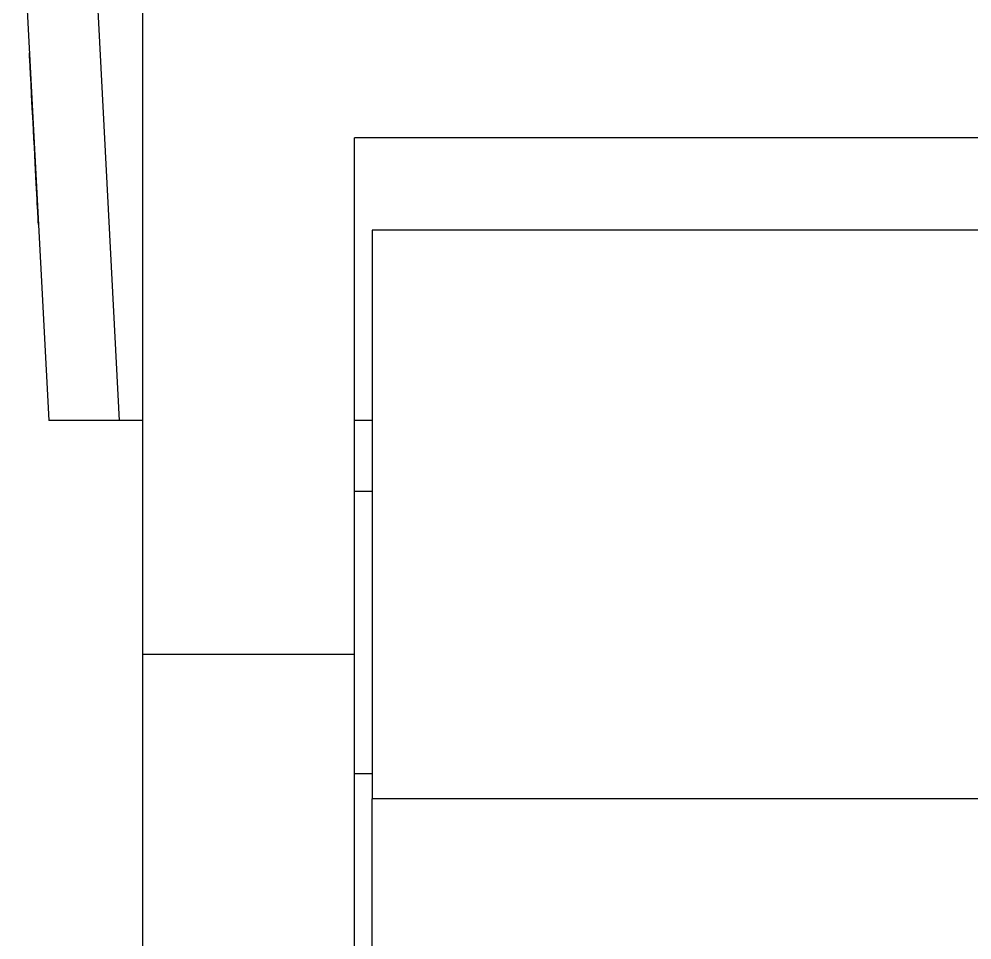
# Model space of a CAD drawing. Header units: millimetres. Extents: x -210 to 210, y -148 to 148.
# Drawn here: x -176.82 to -163.33, y -32.71 to -19.67 of the extents above; entities that cross this region are included whole.
import ezdxf

# ---------------------------------------------------------------- set-up
doc = ezdxf.new("R2010")
doc.units = ezdxf.units.MM
doc.layers.get('0').update_dxf_attribs({"lineweight": 18})

msp = doc.modelspace()

# ---------------------------------------------------------------- linework, layer by layer
at = {"color": 7, "lineweight": 30, "ltscale": 0.200274}
for p, q in [((-176.822, -17.356), (-176.402, -25.356)), ((-175.823, -17.356), (-175.404, -25.356))]:
    msp.add_line(p, q, dxfattribs=at)
at = {"color": 7, "lineweight": 30, "ltscale": 0.28285}
msp.add_line((-175.072, -17.356), (-175.072, -28.67), dxfattribs=at)
at = {"color": 7, "lineweight": 30, "ltscale": 0.000303596}
msp.add_line((-176.674, -20.165), (-176.675, -20.153), dxfattribs=at)
at = {"color": 7, "lineweight": 30, "ltscale": 0.000911149}
msp.add_line((-176.673, -20.201), (-176.674, -20.165), dxfattribs=at)
at = {"color": 7, "lineweight": 30, "ltscale": 0.001519}
msp.add_line((-176.669, -20.262), (-176.673, -20.201), dxfattribs=at)
at = {"color": 7, "lineweight": 30, "ltscale": 0.002126}
msp.add_line((-176.665, -20.347), (-176.669, -20.262), dxfattribs=at)
at = {"color": 7, "lineweight": 30, "ltscale": 0.002733}
msp.add_line((-176.659, -20.456), (-176.665, -20.347), dxfattribs=at)
at = {"color": 7, "lineweight": 30, "ltscale": 0.003341}
msp.add_line((-176.652, -20.59), (-176.659, -20.456), dxfattribs=at)
at = {"color": 7, "lineweight": 30, "ltscale": 0.003948}
msp.add_line((-176.644, -20.747), (-176.652, -20.59), dxfattribs=at)
at = {"color": 7, "lineweight": 30, "ltscale": 0.004555}
msp.add_line((-176.634, -20.929), (-176.644, -20.747), dxfattribs=at)
at = {"color": 7, "lineweight": 30, "ltscale": 0.005163}
msp.add_line((-176.624, -21.136), (-176.634, -20.929), dxfattribs=at)
at = {"color": 7, "lineweight": 30, "ltscale": 0.00577}
msp.add_line((-176.612, -21.366), (-176.624, -21.136), dxfattribs=at)
at = {"color": 7, "lineweight": 30, "ltscale": 0.003036}
msp.add_line((-176.605, -21.487), (-176.612, -21.366), dxfattribs=at)
at = {"color": 7, "lineweight": 30, "ltscale": 0.18285}
msp.add_line((-172.072, -28.67), (-172.072, -21.356), dxfattribs=at)
at = {"color": 7, "lineweight": 30}
for p, q in [((-129.572, -21.356), (-172.072, -21.356)), ((-129.822, -22.663), (-171.822, -22.663)), ((-129.822, -30.713), (-171.822, -30.713))]:
    msp.add_line(p, q, dxfattribs=at)
at = {"color": 7, "lineweight": 30, "ltscale": 0.002873}
msp.add_line((-176.599, -21.602), (-176.605, -21.487), dxfattribs=at)
at = {"color": 7, "lineweight": 30, "ltscale": 0.00271}
msp.add_line((-176.593, -21.71), (-176.599, -21.602), dxfattribs=at)
at = {"color": 7, "lineweight": 30, "ltscale": 0.002547}
msp.add_line((-176.588, -21.812), (-176.593, -21.71), dxfattribs=at)
at = {"color": 7, "lineweight": 30, "ltscale": 0.002384}
msp.add_line((-176.583, -21.907), (-176.588, -21.812), dxfattribs=at)
at = {"color": 7, "lineweight": 30, "ltscale": 0.002221}
msp.add_line((-176.578, -21.996), (-176.583, -21.907), dxfattribs=at)
at = {"color": 7, "lineweight": 30, "ltscale": 0.002059}
msp.add_line((-176.574, -22.078), (-176.578, -21.996), dxfattribs=at)
at = {"color": 7, "lineweight": 30, "ltscale": 0.001896}
msp.add_line((-176.57, -22.154), (-176.574, -22.078), dxfattribs=at)
at = {"color": 7, "lineweight": 30, "ltscale": 0.001733}
msp.add_line((-176.567, -22.223), (-176.57, -22.154), dxfattribs=at)
at = {"color": 7, "lineweight": 30, "ltscale": 0.00157}
msp.add_line((-176.563, -22.286), (-176.567, -22.223), dxfattribs=at)
at = {"color": 7, "lineweight": 30, "ltscale": 0.001414}
msp.add_line((-176.56, -22.342), (-176.563, -22.286), dxfattribs=at)
at = {"color": 7, "lineweight": 30, "ltscale": 0.001265}
msp.add_line((-176.558, -22.393), (-176.56, -22.342), dxfattribs=at)
at = {"color": 7, "lineweight": 30, "ltscale": 0.001116}
msp.add_line((-176.555, -22.438), (-176.558, -22.393), dxfattribs=at)
at = {"color": 7, "lineweight": 30, "ltscale": 0.000967403}
msp.add_line((-176.553, -22.476), (-176.555, -22.438), dxfattribs=at)
at = {"color": 7, "lineweight": 30, "ltscale": 0.000818701}
msp.add_line((-176.552, -22.509), (-176.553, -22.476), dxfattribs=at)
at = {"color": 7, "lineweight": 30, "ltscale": 0.000669732}
msp.add_line((-176.55, -22.536), (-176.552, -22.509), dxfattribs=at)
at = {"color": 7, "lineweight": 30, "ltscale": 0.000520859}
msp.add_line((-176.549, -22.556), (-176.55, -22.536), dxfattribs=at)
at = {"color": 7, "lineweight": 30, "ltscale": 0.000372061}
msp.add_line((-176.548, -22.571), (-176.549, -22.556), dxfattribs=at)
at = {"color": 7, "lineweight": 30, "ltscale": 0.000223263}
msp.add_line((-176.548, -22.58), (-176.548, -22.571), dxfattribs=at)
at = {"color": 7, "lineweight": 30, "ltscale": 7.43891e-05}
msp.add_line((-176.548, -22.583), (-176.548, -22.58), dxfattribs=at)
at = {"color": 7, "lineweight": 30, "ltscale": 0.201249}
msp.add_line((-171.822, -22.663), (-171.822, -30.713), dxfattribs=at)
at = {"color": 7, "lineweight": 30, "ltscale": 0.024966}
msp.add_line((-175.404, -25.356), (-176.402, -25.356), dxfattribs=at)
at = {"color": 7, "lineweight": 30, "ltscale": 0.008303}
msp.add_line((-175.072, -25.356), (-175.404, -25.356), dxfattribs=at)
at = {"color": 7, "lineweight": 30, "ltscale": 0.00625}
for p, q in [((-171.822, -25.356), (-172.072, -25.356)), ((-172.072, -26.356), (-171.822, -26.356)), ((-172.072, -30.356), (-171.822, -30.356))]:
    msp.add_line(p, q, dxfattribs=at)
at = {"color": 7, "lineweight": 30, "ltscale": 0.075}
msp.add_line((-172.072, -28.67), (-175.072, -28.67), dxfattribs=at)
at = {"color": 7, "lineweight": 30, "ltscale": 0.14215}
for p, q in [((-175.072, -28.67), (-175.072, -34.356)), ((-172.072, -34.356), (-172.072, -28.67))]:
    msp.add_line(p, q, dxfattribs=at)
at = {"color": 7, "lineweight": 30, "ltscale": 0.202304}
msp.add_line((-171.822, -38.805), (-171.822, -30.713), dxfattribs=at)

doc.saveas('drawing.dxf')
